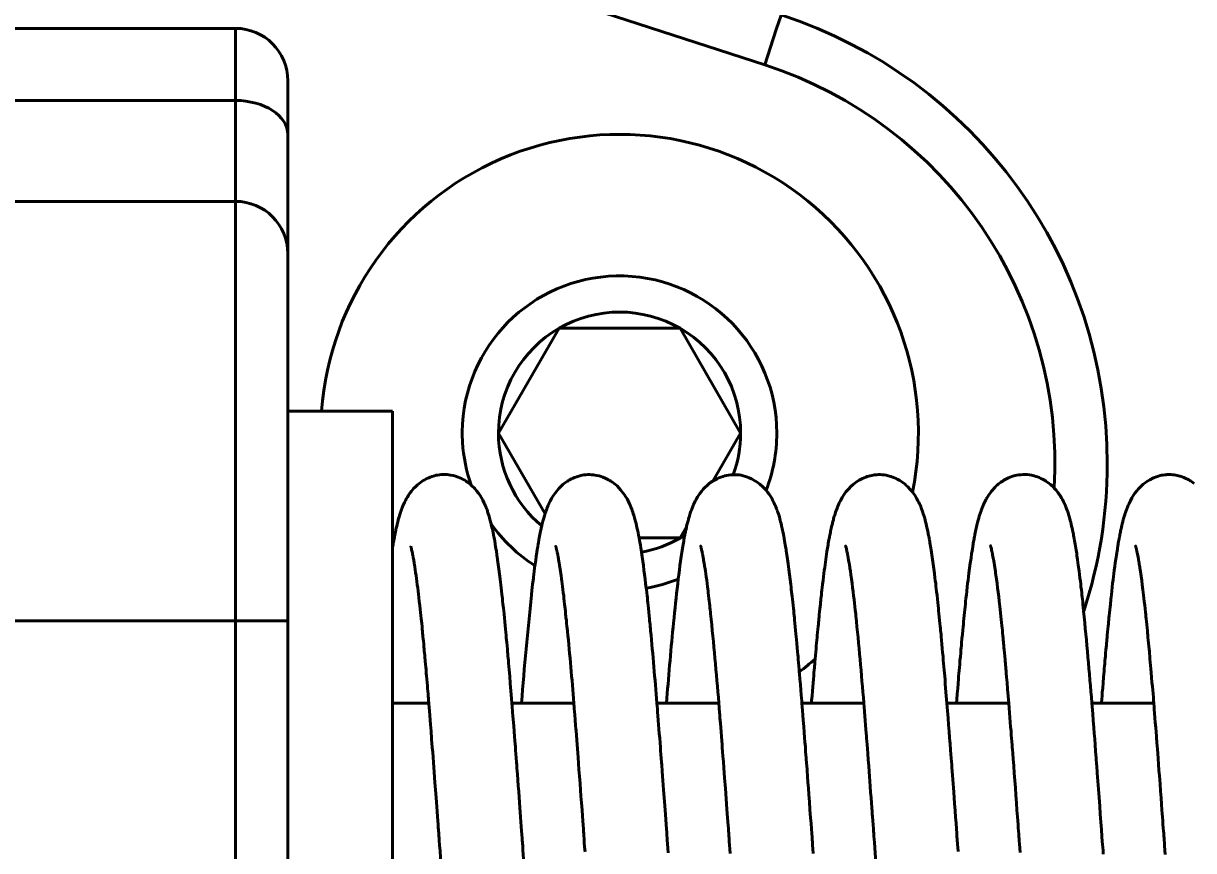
# Model space of a CAD drawing. Header units: millimetres. Extents: x 15 to 415, y 5 to 292.
# Drawn here: x 109.21 to 120.37, y 62.14 to 70.03 of the extents above; entities that cross this region are included whole.
import ezdxf

# ---------------------------------------------------------------- set-up
doc = ezdxf.new("R2010")
doc.units = ezdxf.units.MM
doc.layers.add('Annotations', color=7, linetype='Continuous')
doc.layers.add('Geometries', color=7, linetype='Continuous')
doc.styles.add('Shapr4', font='txt', dxfattribs={"height": 3.3495})
doc.dimstyles.new('ISO-25', dxfattribs={"dimtxt": 2.5, "dimasz": 2.5, "dimexe": 1.25, "dimexo": 0.625, "dimtad": 1, "dimtxsty": 'Standard', "dimcen": 2.5, "dimadec": 0, "dimazin": 0, "dimtfac": 1, "dimtmove": 0, "dimatfit": 3, "dimfxl": 1, "dimarcsym": 0})

# ---------------------------------------------------------------- blocks, each defined once
blk = doc.blocks.new('*D4')
at = {"layer": 'Annotations', "color": 0, "linetype": 'Continuous', "lineweight": 15}
for p, q in [((105.528, 147.764), (154.763, 147.764)), ((153.513, 145.264), (153.513, 25.74)), ((88.385, 23.24), (154.763, 23.24))]:
    blk.add_line(p, q, dxfattribs=at)
at = {"layer": 'Annotations', "color": 0}
for points in [[(153.929, 145.264), (153.096, 145.264), (153.513, 147.764)], [(153.096, 25.74), (153.929, 25.74), (153.513, 23.24)]]:
    blk.add_solid(points, dxfattribs=at)
at = {"layer": 'Defpoints', "color": 0}
for p in [(104.903, 147.764), (87.76, 23.24), (153.513, 23.24)]:
    blk.add_point(p, dxfattribs=at)
at = {"layer": 'Annotations', "color": 0, "lineweight": 15, "insert": (150.819, 80.807), "char_height": 3.3495, "attachment_point": 5, "rotation": 90, "style": 'Shapr4'}
blk.add_mtext('\\A1;124,52', dxfattribs=at)

msp = doc.modelspace()

# ---------------------------------------------------------------- linework, layer by layer
at = {"layer": 'Geometries', "linetype": 'Continuous', "lineweight": 40}
for p, q in [((110.587, 71.481), (116.284, 69.634)), ((116.439, 70.109), (116.393, 69.97)), ((108.984, 69.982), (109.219, 69.982)), ((109.219, 69.982), (109.935, 69.982)), ((109.935, 69.982), (110.131, 69.982)), ((110.131, 69.982), (110.705, 69.982)), ((110.705, 69.982), (110.759, 69.982)), ((111.234, 69.982), (110.759, 69.982)), ((111.234, 69.982), (111.234, 69.294)), ((116.393, 69.97), (116.284, 69.634)), ((111.734, 68.966), (111.734, 69.482)), ((107.181, 69.294), (110.997, 69.294)), ((111.234, 69.294), (110.997, 69.294)), ((111.234, 69.294), (111.234, 68.332)), ((111.734, 67.832), (111.734, 68.966)), ((107.734, 68.332), (111.234, 68.332)), ((111.234, 68.332), (111.234, 64.332)), ((111.734, 66.332), (111.734, 67.832)), ((113.743, 66.121), (114.308, 67.1)), ((114.321, 67.121), (114.308, 67.1)), ((114.321, 67.121), (114.344, 67.121)), ((114.344, 67.121), (114.401, 67.121)), ((115.475, 67.121), (114.401, 67.121)), ((116.053, 66.121), (115.475, 67.121)), ((111.734, 66.332), (112.056, 66.332)), ((111.734, 64.332), (111.734, 66.332)), ((112.734, 66.332), (112.056, 66.332)), ((112.734, 66.332), (112.734, 65.039)), ((113.398, 66.121), (113.398, 66.121)), ((113.743, 66.121), (114.187, 65.352)), ((116.053, 66.121), (115.789, 65.664)), ((115.475, 65.121), (115.537, 65.228)), ((115.085, 65.121), (115.475, 65.121)), ((112.734, 65.039), (112.734, 63.547)), ((108.234, 64.332), (111.234, 64.332)), ((111.234, 64.332), (111.234, 60.332)), ((111.234, 64.332), (111.734, 64.332)), ((111.734, 60.332), (111.734, 64.332)), ((112.734, 63.547), (113.079, 63.547)), ((112.734, 63.547), (112.734, 61.117)), ((113.963, 63.547), (113.871, 63.547)), ((113.963, 63.547), (114.462, 63.547)), ((115.345, 63.547), (115.254, 63.547)), ((115.345, 63.547), (115.844, 63.547)), ((116.637, 63.547), (116.728, 63.547)), ((116.728, 63.547), (117.227, 63.547)), ((118.02, 63.547), (118.111, 63.547)), ((118.111, 63.547), (118.336, 63.547)), ((118.336, 63.547), (118.61, 63.547)), ((119.403, 63.547), (119.494, 63.547)), ((119.494, 63.547), (119.993, 63.547))]:
    msp.add_line(p, q, dxfattribs=at)
at = {"layer": 'Geometries', "linetype": 'Continuous', "lineweight": 40, "flags": 128}
for points in [[(113.401, 66.209), (113.4, 66.189), (113.398, 66.157)], [(113.398, 66.157), (113.398, 66.155), (113.398, 66.121)], [(113.398, 66.121), (113.398, 66.088), (113.4, 66.054), (113.401, 66.034)], [(113.461, 65.643), (113.446, 65.654), (113.434, 65.663), (113.421, 65.671), (113.406, 65.679), (113.389, 65.688), (113.374, 65.695), (113.359, 65.701), (113.333, 65.71), (113.31, 65.717), (113.287, 65.721), (113.255, 65.726), (113.237, 65.727), (113.223, 65.727), (113.212, 65.727), (113.198, 65.726), (113.18, 65.724), (113.162, 65.721), (113.15, 65.719), (113.133, 65.715), (113.11, 65.708), (113.093, 65.702), (113.08, 65.696), (113.07, 65.692), (113.055, 65.685), (113.04, 65.676), (113.026, 65.668), (113.012, 65.659), (112.998, 65.649), (112.983, 65.638), (112.971, 65.627), (112.951, 65.609), (112.934, 65.592), (112.915, 65.569), (112.899, 65.549), (112.886, 65.529), (112.874, 65.51), (112.864, 65.493), (112.855, 65.477), (112.847, 65.46), (112.838, 65.441), (112.832, 65.427), (112.825, 65.41), (112.822, 65.402), (112.818, 65.392), (112.815, 65.383), (112.812, 65.375), (112.81, 65.37), (112.808, 65.363), (112.805, 65.354), (112.8, 65.337), (112.795, 65.321), (112.791, 65.307), (112.787, 65.291), (112.782, 65.275), (112.779, 65.262), (112.777, 65.251), (112.773, 65.235), (112.769, 65.216), (112.765, 65.201), (112.763, 65.192), (112.761, 65.179), (112.757, 65.163), (112.755, 65.148), (112.752, 65.137), (112.75, 65.126), (112.748, 65.112), (112.745, 65.096), (112.742, 65.08), (112.74, 65.067), (112.738, 65.055), (112.736, 65.044), (112.734, 65.034)], [(113.483, 65.625), (113.476, 65.631), (113.462, 65.643), (113.461, 65.643)], [(114.401, 65.662), (114.392, 65.656), (114.374, 65.643), (114.358, 65.63), (114.343, 65.617), (114.331, 65.606), (114.32, 65.594), (114.306, 65.578), (114.283, 65.549), (114.265, 65.523), (114.25, 65.498), (114.236, 65.473), (114.225, 65.451), (114.222, 65.443), (114.218, 65.435), (114.216, 65.43), (114.214, 65.425), (114.211, 65.418), (114.208, 65.409), (114.205, 65.402), (114.203, 65.396), (114.2, 65.39), (114.198, 65.382), (114.194, 65.372), (114.189, 65.357), (114.187, 65.352)], [(115.085, 65.122), (115.08, 65.149), (115.074, 65.174), (115.069, 65.2), (115.064, 65.221), (115.06, 65.239), (115.056, 65.258), (115.051, 65.278), (115.045, 65.299), (115.041, 65.313), (115.038, 65.326), (115.034, 65.338), (115.029, 65.352), (115.024, 65.368), (115.019, 65.383), (115.014, 65.397), (115.007, 65.414), (114.999, 65.433), (114.989, 65.454), (114.98, 65.474), (114.97, 65.493), (114.956, 65.516), (114.945, 65.533), (114.933, 65.55), (114.921, 65.566), (114.908, 65.581), (114.892, 65.599), (114.874, 65.617), (114.859, 65.63), (114.847, 65.64), (114.83, 65.652), (114.815, 65.663), (114.803, 65.67), (114.794, 65.676), (114.785, 65.68), (114.774, 65.686), (114.761, 65.692), (114.74, 65.701), (114.722, 65.707), (114.704, 65.713), (114.682, 65.718), (114.663, 65.721), (114.648, 65.723), (114.629, 65.725), (114.611, 65.726), (114.597, 65.726), (114.577, 65.724), (114.556, 65.722), (114.54, 65.719), (114.528, 65.716), (114.51, 65.712), (114.489, 65.705), (114.469, 65.698), (114.455, 65.692), (114.44, 65.685), (114.422, 65.675), (114.408, 65.667), (114.401, 65.662)], [(115.789, 65.664), (115.77, 65.652), (115.75, 65.637), (115.733, 65.622), (115.712, 65.603), (115.697, 65.586), (115.679, 65.565), (115.664, 65.545), (115.651, 65.526), (115.642, 65.513), (115.635, 65.5), (115.628, 65.488), (115.62, 65.473), (115.613, 65.459), (115.608, 65.448), (115.604, 65.439), (115.6, 65.43), (115.596, 65.422), (115.593, 65.415), (115.59, 65.407), (115.586, 65.397), (115.583, 65.387), (115.579, 65.377), (115.576, 65.368), (115.573, 65.359), (115.568, 65.345), (115.564, 65.332), (115.561, 65.319), (115.557, 65.308), (115.554, 65.296), (115.551, 65.285), (115.548, 65.274), (115.546, 65.265), (115.543, 65.255), (115.541, 65.245), (115.538, 65.232), (115.537, 65.228)], [(115.982, 65.725), (115.973, 65.724), (115.959, 65.723), (115.938, 65.721), (115.917, 65.717), (115.902, 65.714), (115.886, 65.709), (115.865, 65.702), (115.846, 65.694), (115.829, 65.686), (115.81, 65.677), (115.79, 65.665), (115.789, 65.664)], [(116.295, 65.576), (116.291, 65.582), (116.266, 65.608), (116.237, 65.634), (116.21, 65.654), (116.173, 65.677), (116.155, 65.686), (116.134, 65.696), (116.118, 65.702), (116.1, 65.708), (116.077, 65.715), (116.057, 65.719), (116.04, 65.722), (116.025, 65.723), (116.01, 65.724), (115.99, 65.725), (115.982, 65.725)], [(117.692, 65.56), (117.671, 65.585), (117.649, 65.608), (117.633, 65.623), (117.618, 65.636), (117.604, 65.647), (117.59, 65.657), (117.572, 65.669), (117.559, 65.676), (117.546, 65.683), (117.535, 65.689), (117.52, 65.695), (117.502, 65.702), (117.486, 65.708), (117.473, 65.712), (117.461, 65.715), (117.442, 65.719), (117.422, 65.722), (117.404, 65.724), (117.383, 65.726), (117.367, 65.726), (117.353, 65.725), (117.339, 65.724), (117.328, 65.722), (117.318, 65.721), (117.303, 65.718), (117.287, 65.715), (117.274, 65.711), (117.261, 65.707), (117.247, 65.702), (117.23, 65.696), (117.215, 65.688), (117.204, 65.683), (117.195, 65.678), (117.183, 65.672), (117.159, 65.656), (117.141, 65.644), (117.126, 65.631), (117.107, 65.615), (117.081, 65.588), (117.057, 65.56), (117.038, 65.533), (117.021, 65.506), (117.008, 65.483), (117.004, 65.474), (116.999, 65.465), (116.994, 65.455), (116.99, 65.446), (116.985, 65.436), (116.981, 65.426), (116.978, 65.419), (116.976, 65.413), (116.972, 65.405), (116.969, 65.395), (116.966, 65.388), (116.964, 65.382), (116.962, 65.376), (116.958, 65.366), (116.954, 65.353), (116.95, 65.34), (116.946, 65.329), (116.943, 65.317), (116.94, 65.306), (116.937, 65.295), (116.932, 65.279), (116.928, 65.263), (116.925, 65.248), (116.921, 65.232), (116.917, 65.213), (116.914, 65.199), (116.911, 65.187), (116.909, 65.176), (116.906, 65.162), (116.903, 65.147), (116.9, 65.134), (116.899, 65.125), (116.897, 65.115), (116.895, 65.102), (116.892, 65.088), (116.889, 65.072), (116.887, 65.057), (116.884, 65.04), (116.881, 65.025), (116.879, 65.009), (116.876, 64.992), (116.872, 64.968), (116.869, 64.941), (116.865, 64.916), (116.861, 64.891), (116.858, 64.866), (116.855, 64.841), (116.851, 64.811), (116.847, 64.782), (116.843, 64.752), (116.839, 64.718), (116.834, 64.678), (116.831, 64.65), (116.828, 64.623), (116.825, 64.6), (116.823, 64.579), (116.821, 64.56), (116.819, 64.54), (116.817, 64.525), (116.815, 64.508), (116.814, 64.49), (116.811, 64.469), (116.809, 64.444), (116.806, 64.416), (116.803, 64.391), (116.801, 64.369), (116.799, 64.351), (116.798, 64.334), (116.796, 64.317), (116.794, 64.299), (116.792, 64.277), (116.789, 64.25), (116.787, 64.22), (116.784, 64.194), (116.782, 64.171), (116.78, 64.147), (116.777, 64.121), (116.774, 64.089), (116.772, 64.063), (116.769, 64.033), (116.766, 64.001), (116.764, 63.967), (116.764, 63.967)], [(119.043, 65.598), (119.029, 65.612), (119.018, 65.622), (119.007, 65.632), (118.993, 65.643), (118.977, 65.655), (118.965, 65.664), (118.956, 65.669), (118.946, 65.675), (118.933, 65.682), (118.917, 65.69), (118.901, 65.698), (118.885, 65.704), (118.869, 65.709), (118.851, 65.715), (118.828, 65.72), (118.807, 65.724), (118.785, 65.726), (118.766, 65.727), (118.746, 65.727), (118.724, 65.725), (118.706, 65.723), (118.686, 65.72), (118.67, 65.716), (118.659, 65.713), (118.649, 65.71), (118.639, 65.707), (118.624, 65.701), (118.607, 65.694), (118.59, 65.686), (118.575, 65.678), (118.563, 65.671), (118.552, 65.664), (118.536, 65.654), (118.521, 65.643), (118.509, 65.633), (118.499, 65.624), (118.491, 65.617), (118.479, 65.606), (118.468, 65.594), (118.46, 65.585), (118.454, 65.578), (118.445, 65.567), (118.432, 65.55), (118.42, 65.533), (118.41, 65.517), (118.4, 65.501), (118.396, 65.493), (118.392, 65.485), (118.385, 65.473), (118.38, 65.461), (118.376, 65.454), (118.373, 65.448), (118.369, 65.439), (118.366, 65.432), (118.363, 65.426), (118.361, 65.419), (118.357, 65.41), (118.353, 65.399), (118.35, 65.392), (118.348, 65.386), (118.346, 65.38), (118.337, 65.354), (118.329, 65.328), (118.324, 65.31), (118.318, 65.291), (118.313, 65.269), (118.307, 65.244), (118.303, 65.228), (118.3, 65.214), (118.297, 65.2), (118.293, 65.185), (118.29, 65.166), (118.288, 65.157), (118.286, 65.149), (118.285, 65.143), (118.284, 65.138), (118.283, 65.131), (118.281, 65.122), (118.279, 65.11), (118.277, 65.099), (118.274, 65.085), (118.272, 65.074), (118.271, 65.066), (118.27, 65.057), (118.268, 65.048), (118.266, 65.037), (118.263, 65.017), (118.26, 64.995), (118.256, 64.974), (118.25, 64.929), (118.243, 64.882), (118.236, 64.834), (118.23, 64.784), (118.226, 64.751), (118.222, 64.719), (118.218, 64.688), (118.214, 64.654), (118.21, 64.615), (118.206, 64.579), (118.202, 64.545), (118.199, 64.517), (118.196, 64.49), (118.194, 64.464), (118.191, 64.435), (118.188, 64.41), (118.185, 64.383), (118.182, 64.353), (118.179, 64.323), (118.177, 64.297), (118.175, 64.275), (118.171, 64.241), (118.168, 64.202), (118.164, 64.161), (118.16, 64.12), (118.158, 64.096), (118.156, 64.076), (118.154, 64.053), (118.152, 64.024), (118.149, 63.99), (118.145, 63.95), (118.142, 63.914), (118.139, 63.885), (118.137, 63.857), (118.135, 63.83), (118.132, 63.803), (118.13, 63.776), (118.127, 63.734), (118.123, 63.687), (118.118, 63.635), (118.114, 63.581), (118.111, 63.546)], [(120.379, 65.64), (120.366, 65.65), (120.353, 65.659), (120.344, 65.665), (120.336, 65.67), (120.327, 65.676), (120.315, 65.682), (120.299, 65.69), (120.281, 65.698), (120.265, 65.704), (120.253, 65.708), (120.242, 65.712), (120.228, 65.715), (120.205, 65.72), (120.189, 65.723), (120.174, 65.725), (120.155, 65.726), (120.135, 65.727), (120.119, 65.726), (120.11, 65.725), (120.099, 65.724), (120.081, 65.721), (120.067, 65.719), (120.054, 65.716), (120.037, 65.711), (120.018, 65.705), (119.989, 65.694), (119.956, 65.677), (119.928, 65.66), (119.911, 65.647), (119.893, 65.634), (119.879, 65.621), (119.866, 65.609), (119.854, 65.597), (119.844, 65.586), (119.835, 65.575), (119.826, 65.565), (119.819, 65.556), (119.814, 65.548), (119.807, 65.538), (119.8, 65.528), (119.785, 65.503), (119.77, 65.476), (119.758, 65.451), (119.753, 65.44), (119.749, 65.432), (119.746, 65.425), (119.742, 65.414), (119.738, 65.404), (119.736, 65.398), (119.733, 65.391), (119.729, 65.38), (119.725, 65.367), (119.72, 65.355), (119.717, 65.344), (119.712, 65.326), (119.706, 65.308), (119.704, 65.301), (119.702, 65.293), (119.699, 65.283), (119.697, 65.272), (119.695, 65.264), (119.693, 65.258), (119.692, 65.253), (119.69, 65.245), (119.688, 65.237), (119.686, 65.229), (119.684, 65.221), (119.682, 65.211), (119.68, 65.2), (119.677, 65.188), (119.675, 65.177), (119.673, 65.167), (119.671, 65.155), (119.669, 65.147), (119.668, 65.141), (119.667, 65.136), (119.666, 65.131), (119.665, 65.126), (119.664, 65.121), (119.663, 65.112), (119.66, 65.101), (119.658, 65.089), (119.655, 65.072), (119.653, 65.059), (119.651, 65.049), (119.65, 65.039), (119.648, 65.027), (119.646, 65.013), (119.643, 64.997), (119.64, 64.979), (119.637, 64.957), (119.631, 64.919), (119.626, 64.885), (119.622, 64.849), (119.617, 64.813), (119.613, 64.78), (119.609, 64.753), (119.606, 64.723), (119.601, 64.689), (119.597, 64.652), (119.593, 64.614), (119.589, 64.583), (119.586, 64.555), (119.584, 64.538), (119.583, 64.522), (119.581, 64.504), (119.579, 64.486), (119.576, 64.464), (119.574, 64.437), (119.571, 64.408), (119.568, 64.382), (119.566, 64.36), (119.564, 64.339), (119.562, 64.32), (119.56, 64.302), (119.558, 64.28), (119.555, 64.253), (119.553, 64.223), (119.55, 64.195), (119.548, 64.172), (119.546, 64.153), (119.544, 64.136), (119.543, 64.117), (119.541, 64.098), (119.539, 64.078), (119.537, 64.053), (119.534, 64.024), (119.532, 63.993), (119.53, 63.97), (119.528, 63.952), (119.527, 63.938), (119.525, 63.921), (119.523, 63.901), (119.521, 63.877), (119.519, 63.85), (119.514, 63.793), (119.51, 63.739), (119.506, 63.688), (119.502, 63.65), (119.5, 63.615), (119.497, 63.583), (119.495, 63.554), (119.494, 63.547)], [(113.674, 65.255), (113.671, 65.266), (113.665, 65.289), (113.659, 65.31), (113.654, 65.329), (113.651, 65.337), (113.649, 65.345), (113.646, 65.353), (113.643, 65.362), (113.64, 65.373), (113.637, 65.38), (113.634, 65.388), (113.632, 65.395), (113.63, 65.4), (113.628, 65.404), (113.627, 65.408), (113.625, 65.412), (113.622, 65.419), (113.618, 65.428), (113.616, 65.434), (113.614, 65.439), (113.611, 65.445), (113.608, 65.453), (113.604, 65.46), (113.593, 65.481), (113.58, 65.505), (113.568, 65.525), (113.553, 65.547), (113.535, 65.571), (113.517, 65.592), (113.508, 65.602), (113.497, 65.612), (113.487, 65.621), (113.483, 65.625)], [(116.456, 65.179), (116.456, 65.182), (116.453, 65.195), (116.449, 65.213), (116.447, 65.224), (116.444, 65.236), (116.438, 65.259), (116.434, 65.276), (116.431, 65.289), (116.426, 65.305), (116.422, 65.322), (116.419, 65.332), (116.416, 65.342), (116.413, 65.351), (116.41, 65.358), (116.408, 65.364), (116.406, 65.371), (116.403, 65.379), (116.399, 65.39), (116.395, 65.401), (116.393, 65.408), (116.39, 65.413), (116.388, 65.418), (116.384, 65.429), (116.38, 65.438), (116.377, 65.444), (116.369, 65.461), (116.361, 65.476), (116.349, 65.5), (116.337, 65.519), (116.325, 65.538), (116.31, 65.558), (116.295, 65.576)], [(118.02, 63.547), (118.014, 63.616), (118.005, 63.727), (118.002, 63.769), (117.999, 63.804), (117.996, 63.833), (117.994, 63.861), (117.991, 63.892), (117.988, 63.924), (117.986, 63.956), (117.983, 63.991), (117.979, 64.028), (117.976, 64.067), (117.972, 64.107), (117.969, 64.145), (117.966, 64.177), (117.964, 64.199), (117.962, 64.219), (117.96, 64.239), (117.958, 64.258), (117.956, 64.28), (117.954, 64.305), (117.951, 64.333), (117.947, 64.368), (117.944, 64.398), (117.941, 64.425), (117.939, 64.45), (117.936, 64.477), (117.933, 64.506), (117.929, 64.539), (117.926, 64.575), (117.922, 64.607), (117.919, 64.635), (117.916, 64.661), (117.913, 64.686), (117.909, 64.714), (117.906, 64.74), (117.901, 64.783), (117.895, 64.827), (117.889, 64.872), (117.883, 64.916), (117.877, 64.959), (117.87, 65.005), (117.867, 65.023), (117.864, 65.041), (117.861, 65.059), (117.858, 65.076), (117.856, 65.089), (117.854, 65.099), (117.853, 65.106), (117.852, 65.113), (117.85, 65.122), (117.848, 65.134), (117.845, 65.147), (117.843, 65.157), (117.842, 65.166), (117.838, 65.184), (117.832, 65.21), (117.827, 65.234), (117.822, 65.255), (117.817, 65.276), (117.813, 65.291), (117.809, 65.306), (117.805, 65.321), (117.801, 65.334), (117.798, 65.343), (117.795, 65.352), (117.792, 65.364), (117.788, 65.375), (117.785, 65.383), (117.779, 65.398), (117.775, 65.409), (117.77, 65.421), (117.764, 65.437), (117.759, 65.448), (117.752, 65.461), (117.744, 65.477), (117.731, 65.501), (117.715, 65.528), (117.695, 65.555), (117.692, 65.56)], [(119.325, 64.422), (119.323, 64.436), (119.321, 64.458), (119.318, 64.484), (119.315, 64.512), (119.313, 64.536), (119.31, 64.558), (119.308, 64.578), (119.306, 64.597), (119.303, 64.626), (119.299, 64.654), (119.296, 64.681), (119.293, 64.708), (119.289, 64.739), (119.285, 64.773), (119.281, 64.806), (119.273, 64.862), (119.267, 64.912), (119.26, 64.955), (119.258, 64.972), (119.255, 64.988), (119.253, 65.006), (119.249, 65.025), (119.247, 65.042), (119.244, 65.061), (119.241, 65.078), (119.238, 65.094), (119.236, 65.103), (119.235, 65.111), (119.234, 65.118), (119.232, 65.125), (119.231, 65.133), (119.229, 65.141), (119.228, 65.149), (119.226, 65.159), (119.224, 65.17), (119.221, 65.181), (119.218, 65.199), (119.214, 65.215), (119.21, 65.235), (119.205, 65.254), (119.201, 65.271), (119.197, 65.287), (119.192, 65.304), (119.189, 65.315), (119.186, 65.325), (119.183, 65.336), (119.179, 65.348), (119.176, 65.36), (119.172, 65.369), (119.17, 65.378), (119.166, 65.387), (119.161, 65.4), (119.158, 65.41), (119.155, 65.417), (119.152, 65.425), (119.147, 65.436), (119.142, 65.446), (119.138, 65.456), (119.133, 65.466), (119.129, 65.474), (119.122, 65.487), (119.114, 65.502), (119.107, 65.514), (119.099, 65.526), (119.092, 65.537), (119.085, 65.547), (119.078, 65.556), (119.071, 65.566), (119.063, 65.576), (119.055, 65.585), (119.044, 65.597), (119.043, 65.598)], [(114.187, 65.352), (114.185, 65.344), (114.181, 65.333), (114.178, 65.322), (114.175, 65.311), (114.172, 65.301), (114.169, 65.291), (114.166, 65.28), (114.164, 65.269), (114.161, 65.258), (114.159, 65.251), (114.158, 65.245), (114.156, 65.237)], [(113.734, 64.918), (113.729, 64.956), (113.723, 64.998), (113.719, 65.019), (113.716, 65.04), (113.713, 65.058), (113.711, 65.072), (113.708, 65.085), (113.707, 65.094), (113.705, 65.106), (113.702, 65.121), (113.699, 65.135), (113.697, 65.147), (113.695, 65.157), (113.692, 65.171), (113.688, 65.189), (113.685, 65.207), (113.681, 65.221), (113.678, 65.235), (113.675, 65.249), (113.674, 65.255)], [(114.156, 65.237), (114.156, 65.236), (114.154, 65.227), (114.151, 65.217), (114.149, 65.208), (114.148, 65.2), (114.145, 65.186), (114.142, 65.171), (114.138, 65.154), (114.135, 65.137), (114.132, 65.123), (114.129, 65.102), (114.124, 65.076), (114.122, 65.065), (114.121, 65.057), (114.12, 65.049), (114.118, 65.042), (114.117, 65.035), (114.116, 65.028), (114.113, 65.009), (114.11, 64.986), (114.104, 64.946), (114.098, 64.908), (114.093, 64.87), (114.091, 64.857)], [(115.537, 65.228), (115.535, 65.217), (115.532, 65.205), (115.53, 65.196), (115.528, 65.187), (115.526, 65.178), (115.524, 65.168), (115.522, 65.156), (115.52, 65.149)], [(115.107, 64.986), (115.107, 64.989), (115.101, 65.026), (115.097, 65.053), (115.092, 65.082), (115.085, 65.12), (115.085, 65.122)], [(115.52, 65.149), (115.518, 65.137), (115.515, 65.121), (115.512, 65.107), (115.51, 65.091), (115.507, 65.076), (115.504, 65.058), (115.501, 65.04), (115.498, 65.024), (115.495, 65.003), (115.492, 64.984), (115.489, 64.965), (115.486, 64.945), (115.483, 64.923), (115.48, 64.9), (115.474, 64.86), (115.469, 64.816), (115.463, 64.769), (115.458, 64.73)], [(116.472, 65.095), (116.472, 65.096), (116.469, 65.111), (116.467, 65.123), (116.465, 65.136), (116.462, 65.153), (116.458, 65.169), (116.456, 65.179)], [(116.612, 63.845), (116.61, 63.871), (116.608, 63.9), (116.605, 63.93), (116.602, 63.961), (116.6, 63.988), (116.598, 64.011), (116.596, 64.035), (116.592, 64.073), (116.588, 64.116), (116.585, 64.152), (116.583, 64.179), (116.58, 64.206), (116.577, 64.238), (116.574, 64.273), (116.57, 64.31), (116.567, 64.338), (116.565, 64.361), (116.563, 64.381), (116.561, 64.402), (116.559, 64.425), (116.556, 64.45), (116.553, 64.479), (116.55, 64.51), (116.547, 64.539), (116.544, 64.563), (116.541, 64.586), (116.539, 64.608), (116.536, 64.631), (116.534, 64.653), (116.531, 64.677), (116.525, 64.724), (116.519, 64.773), (116.513, 64.821), (116.506, 64.873), (116.5, 64.92), (116.494, 64.961), (116.488, 64.997), (116.486, 65.011), (116.484, 65.024), (116.482, 65.039), (116.479, 65.056), (116.475, 65.076), (116.472, 65.095)], [(112.906, 65.044), (112.906, 65.043), (112.908, 65.037), (112.91, 65.029), (112.913, 65.017), (112.915, 65.009), (112.917, 65), (112.92, 64.988), (112.922, 64.977), (112.923, 64.972), (112.924, 64.965), (112.926, 64.958), (112.927, 64.952), (112.928, 64.945), (112.93, 64.936), (112.932, 64.922), (112.935, 64.91), (112.936, 64.899), (112.938, 64.889), (112.94, 64.878), (112.942, 64.864), (112.945, 64.847), (112.949, 64.818), (112.953, 64.792), (112.957, 64.764), (112.961, 64.735), (112.965, 64.705), (112.969, 64.675), (112.973, 64.645), (112.976, 64.615), (112.98, 64.586), (112.984, 64.553), (112.988, 64.516), (112.992, 64.477), (112.996, 64.442), (113, 64.41), (113.003, 64.381), (113.006, 64.349), (113.008, 64.328), (113.011, 64.304), (113.014, 64.276), (113.016, 64.25), (113.018, 64.229), (113.02, 64.211), (113.022, 64.193), (113.023, 64.177), (113.025, 64.159), (113.027, 64.138), (113.03, 64.113), (113.032, 64.084), (113.034, 64.06), (113.036, 64.04), (113.038, 64.023), (113.04, 64.002), (113.042, 63.977), (113.044, 63.958)], [(114.289, 65.043), (114.289, 65.043), (114.289, 65.042), (114.29, 65.04), (114.291, 65.037), (114.292, 65.033), (114.293, 65.03), (114.293, 65.028), (114.294, 65.024), (114.295, 65.02), (114.296, 65.016), (114.297, 65.011), (114.298, 65.007), (114.299, 65.005), (114.3, 65.001), (114.301, 64.995), (114.302, 64.989), (114.304, 64.982), (114.305, 64.976), (114.306, 64.97), (114.308, 64.963), (114.309, 64.958), (114.309, 64.954), (114.31, 64.951), (114.311, 64.948), (114.311, 64.944), (114.312, 64.94), (114.313, 64.935), (114.315, 64.926), (114.317, 64.914), (114.319, 64.902), (114.32, 64.893), (114.322, 64.885), (114.323, 64.878), (114.324, 64.871), (114.326, 64.858), (114.328, 64.844), (114.331, 64.825), (114.334, 64.802), (114.337, 64.781), (114.34, 64.761), (114.344, 64.735), (114.345, 64.727)], [(115.672, 65.044), (115.672, 65.044), (115.672, 65.042), (115.673, 65.04), (115.674, 65.036), (115.675, 65.031), (115.677, 65.024), (115.679, 65.014), (115.681, 65.009), (115.683, 64.998), (115.685, 64.989), (115.686, 64.985), (115.687, 64.98), (115.688, 64.973), (115.689, 64.968), (115.69, 64.964), (115.691, 64.959), (115.692, 64.955), (115.693, 64.949), (115.695, 64.941), (115.696, 64.932), (115.698, 64.923), (115.699, 64.916), (115.7, 64.909), (115.703, 64.894), (115.706, 64.877), (115.708, 64.86)], [(117.054, 65.046), (117.054, 65.046), (117.054, 65.044), (117.055, 65.041), (117.057, 65.037), (117.058, 65.03), (117.061, 65.021), (117.063, 65.012), (117.064, 65.007), (117.065, 65.002), (117.066, 64.997), (117.067, 64.991), (117.069, 64.984), (117.071, 64.976), (117.072, 64.969), (117.073, 64.963), (117.074, 64.958), (117.075, 64.954), (117.076, 64.95), (117.076, 64.946), (117.077, 64.941), (117.078, 64.936), (117.08, 64.928), (117.083, 64.909), (117.086, 64.892), (117.088, 64.88), (117.09, 64.869), (117.091, 64.858), (117.093, 64.846), (117.095, 64.834), (117.1, 64.804), (117.104, 64.77), (117.11, 64.732), (117.116, 64.688), (117.121, 64.649), (117.126, 64.609), (117.13, 64.57), (117.135, 64.533), (117.138, 64.5), (117.142, 64.468), (117.146, 64.433), (117.148, 64.416), (117.15, 64.395), (117.152, 64.377)], [(118.436, 65.047), (118.436, 65.047), (118.437, 65.046), (118.437, 65.044), (118.438, 65.04), (118.44, 65.035), (118.442, 65.028), (118.444, 65.019), (118.446, 65.012), (118.447, 65.004), (118.449, 64.995), (118.452, 64.983), (118.454, 64.971), (118.456, 64.96), (118.459, 64.944), (118.462, 64.93), (118.464, 64.917), (118.467, 64.902), (118.47, 64.882), (118.474, 64.862), (118.477, 64.84), (118.48, 64.821), (118.483, 64.804), (118.485, 64.786), (118.488, 64.768), (118.49, 64.748), (118.493, 64.727), (118.499, 64.686), (118.504, 64.645), (118.509, 64.605), (118.514, 64.56), (118.519, 64.517), (118.525, 64.469), (118.532, 64.407), (118.535, 64.373), (118.538, 64.342), (118.541, 64.315), (118.544, 64.284), (118.546, 64.263), (118.549, 64.24), (118.551, 64.215), (118.554, 64.188), (118.556, 64.165), (118.558, 64.147), (118.559, 64.131), (118.561, 64.114), (118.563, 64.096), (118.564, 64.076), (118.566, 64.053), (118.569, 64.026), (118.572, 63.994), (118.575, 63.958), (118.577, 63.94)], [(119.82, 65.045), (119.82, 65.045), (119.82, 65.043), (119.821, 65.04), (119.822, 65.035), (119.823, 65.032), (119.824, 65.028), (119.825, 65.024), (119.826, 65.02), (119.827, 65.016), (119.828, 65.011), (119.83, 65.005), (119.831, 64.998), (119.833, 64.993), (119.833, 64.989), (119.834, 64.984), (119.836, 64.978), (119.837, 64.97), (119.838, 64.965), (119.839, 64.96), (119.84, 64.955), (119.841, 64.95), (119.843, 64.943), (119.844, 64.933), (119.846, 64.924), (119.847, 64.917), (119.848, 64.912), (119.849, 64.907), (119.85, 64.903), (119.851, 64.898), (119.851, 64.893), (119.853, 64.887), (119.854, 64.879), (119.855, 64.87), (119.857, 64.858), (119.859, 64.845), (119.861, 64.833), (119.863, 64.82), (119.866, 64.799), (119.869, 64.778), (119.872, 64.756), (119.878, 64.716), (119.884, 64.673), (119.889, 64.628), (119.892, 64.602), (119.896, 64.576), (119.899, 64.548), (119.903, 64.515), (119.907, 64.479), (119.91, 64.444), (119.914, 64.412), (119.916, 64.391), (119.918, 64.371), (119.92, 64.35), (119.923, 64.325), (119.926, 64.296), (119.929, 64.265), (119.932, 64.239), (119.934, 64.216), (119.936, 64.193), (119.938, 64.172), (119.94, 64.148), (119.943, 64.117), (119.946, 64.088), (119.949, 64.061), (119.951, 64.037), (119.953, 64.018), (119.955, 63.995), (119.957, 63.967), (119.96, 63.936), (119.963, 63.904), (119.966, 63.872), (119.969, 63.837), (119.973, 63.791), (119.976, 63.746), (119.98, 63.706), (119.983, 63.67), (119.986, 63.637), (119.989, 63.6), (119.991, 63.567), (119.993, 63.546)], [(113.871, 63.547), (113.868, 63.591), (113.862, 63.663), (113.856, 63.734), (113.85, 63.803), (113.845, 63.865), (113.84, 63.927), (113.838, 63.952), (113.836, 63.974), (113.834, 63.995), (113.832, 64.013), (113.83, 64.035), (113.828, 64.062), (113.825, 64.093), (113.822, 64.123), (113.82, 64.146), (113.818, 64.17), (113.816, 64.195), (113.813, 64.221), (113.81, 64.251), (113.807, 64.286), (113.803, 64.322), (113.8, 64.359), (113.796, 64.394), (113.793, 64.425), (113.79, 64.451), (113.788, 64.472), (113.786, 64.494), (113.783, 64.517), (113.78, 64.544), (113.776, 64.581), (113.772, 64.616), (113.769, 64.647), (113.766, 64.675), (113.763, 64.7), (113.759, 64.728), (113.753, 64.776), (113.747, 64.824), (113.741, 64.869), (113.735, 64.913), (113.734, 64.918)], [(114.091, 64.857), (114.088, 64.835), (114.084, 64.8), (114.08, 64.775), (114.077, 64.746), (114.076, 64.738)], [(115.708, 64.86), (115.709, 64.853), (115.713, 64.827), (115.717, 64.803), (115.72, 64.779), (115.725, 64.75), (115.729, 64.719), (115.733, 64.687), (115.737, 64.655), (115.739, 64.636), (115.742, 64.617), (115.744, 64.597), (115.747, 64.573), (115.75, 64.545), (115.753, 64.521), (115.756, 64.496), (115.758, 64.478)], [(114.076, 64.738), (114.073, 64.714), (114.069, 64.681), (114.065, 64.649), (114.062, 64.62), (114.058, 64.58), (114.057, 64.574)], [(114.345, 64.727), (114.347, 64.709), (114.35, 64.685), (114.354, 64.659), (114.357, 64.631), (114.361, 64.597), (114.365, 64.568), (114.368, 64.54), (114.37, 64.521)], [(115.185, 64.331), (115.185, 64.331), (115.183, 64.35), (115.18, 64.379), (115.177, 64.414), (115.173, 64.447), (115.17, 64.477), (115.168, 64.502), (115.165, 64.526), (115.163, 64.55), (115.16, 64.574), (115.157, 64.599), (115.154, 64.629), (115.152, 64.643)], [(114.37, 64.521), (114.371, 64.514), (114.374, 64.491), (114.376, 64.468), (114.379, 64.445), (114.381, 64.422), (114.384, 64.395), (114.386, 64.373)], [(115.758, 64.478), (115.758, 64.474), (115.76, 64.455), (115.762, 64.439), (115.765, 64.415), (115.767, 64.398)], [(114.386, 64.373), (114.387, 64.364), (114.391, 64.333), (114.393, 64.306), (114.396, 64.281), (114.398, 64.258), (114.4, 64.235), (114.401, 64.233)], [(115.194, 64.236), (115.193, 64.254), (115.19, 64.277), (115.189, 64.296), (115.187, 64.314), (115.185, 64.331)], [(115.418, 64.362), (115.412, 64.309), (115.408, 64.269)], [(113.044, 63.958), (113.045, 63.947), (113.047, 63.916), (113.05, 63.889), (113.052, 63.867), (113.053, 63.85), (113.055, 63.83), (113.057, 63.805), (113.06, 63.774), (113.063, 63.742), (113.065, 63.712), (113.067, 63.684), (113.07, 63.659), (113.072, 63.635), (113.073, 63.612), (113.075, 63.59), (113.077, 63.567), (113.079, 63.548)], [(116.764, 63.967), (116.761, 63.939), (116.759, 63.916), (116.758, 63.899), (116.756, 63.882), (116.755, 63.864), (116.752, 63.835), (116.75, 63.805), (116.747, 63.774), (116.744, 63.74), (116.741, 63.701), (116.738, 63.661), (116.734, 63.617), (116.73, 63.572), (116.728, 63.546)], [(116.637, 63.547), (116.635, 63.568), (116.633, 63.594), (116.631, 63.624), (116.627, 63.671), (116.623, 63.722), (116.618, 63.776), (116.614, 63.825), (116.612, 63.845)], [(118.577, 63.94), (118.578, 63.93), (118.58, 63.907), (118.581, 63.888), (118.583, 63.871), (118.584, 63.853), (118.586, 63.836), (118.59, 63.792), (118.594, 63.743), (118.599, 63.68), (118.605, 63.613), (118.61, 63.547)], [(113.079, 63.548), (113.079, 63.538), (113.082, 63.505), (113.085, 63.468), (113.088, 63.431), (113.092, 63.383), (113.095, 63.343), (113.098, 63.309), (113.1, 63.28), (113.102, 63.255), (113.104, 63.229), (113.106, 63.199), (113.109, 63.164), (113.112, 63.122), (113.116, 63.077), (113.119, 63.03), (113.123, 62.981), (113.13, 62.888), (113.137, 62.79), (113.145, 62.684), (113.148, 62.643), (113.151, 62.6), (113.155, 62.556), (113.158, 62.511), (113.161, 62.465), (113.164, 62.423), (113.167, 62.388), (113.169, 62.359), (113.171, 62.338), (113.172, 62.323), (113.173, 62.313), (113.174, 62.3), (113.175, 62.282), (113.175, 62.278)], [(113.878, 63.46), (113.874, 63.517), (113.871, 63.547)], [(114.462, 63.546), (114.463, 63.534), (114.464, 63.513), (114.466, 63.49), (114.468, 63.465), (114.471, 63.435), (114.475, 63.385), (114.479, 63.334), (114.481, 63.302)], [(115.274, 63.296), (115.274, 63.3), (115.271, 63.34), (115.267, 63.384), (115.264, 63.425), (115.261, 63.461), (115.259, 63.492), (115.257, 63.518), (115.255, 63.542), (115.254, 63.546)], [(115.844, 63.547), (115.848, 63.503), (115.852, 63.451), (115.853, 63.436)], [(116.683, 62.958), (116.682, 62.963), (116.678, 63.024), (116.673, 63.081), (116.67, 63.129), (116.666, 63.174), (116.663, 63.219), (116.659, 63.267), (116.655, 63.322), (116.65, 63.384), (116.646, 63.43), (116.643, 63.474), (116.64, 63.511), (116.637, 63.542), (116.637, 63.547)], [(117.227, 63.547), (117.23, 63.508), (117.237, 63.421), (117.241, 63.379), (117.244, 63.336), (117.248, 63.294), (117.25, 63.258), (117.252, 63.23), (117.254, 63.209), (117.256, 63.183), (117.259, 63.15), (117.262, 63.111), (117.265, 63.066), (117.27, 63.004), (117.274, 62.947), (117.278, 62.895), (117.282, 62.845), (117.285, 62.8), (117.289, 62.751), (117.293, 62.698), (117.297, 62.641), (117.3, 62.596), (117.304, 62.551), (117.307, 62.508), (117.308, 62.488)], [(118.049, 63.182), (118.046, 63.216), (118.041, 63.276), (118.036, 63.339), (118.031, 63.402), (118.023, 63.507), (118.02, 63.547)], [(118.61, 63.547), (118.61, 63.544), (118.614, 63.498), (118.618, 63.453), (118.621, 63.409), (118.625, 63.365), (118.628, 63.321), (118.632, 63.278), (118.634, 63.241), (118.637, 63.212), (118.639, 63.181), (118.642, 63.146), (118.644, 63.121)], [(119.448, 62.958), (119.443, 63.022), (119.438, 63.089), (119.434, 63.149), (119.43, 63.204), (119.426, 63.257), (119.421, 63.315), (119.416, 63.379), (119.411, 63.444), (119.405, 63.515), (119.403, 63.547)], [(119.993, 63.546), (119.994, 63.538), (119.996, 63.515), (119.998, 63.486), (120.001, 63.449), (120.004, 63.407), (120.008, 63.361), (120.012, 63.313), (120.015, 63.269), (120.018, 63.232), (120.02, 63.205), (120.022, 63.186), (120.023, 63.166), (120.025, 63.139), (120.028, 63.107), (120.031, 63.066), (120.035, 63.017), (120.039, 62.962), (120.043, 62.905), (120.047, 62.851), (120.053, 62.776), (120.058, 62.707), (120.063, 62.642), (120.067, 62.583), (120.071, 62.526), (120.074, 62.493), (120.076, 62.459), (120.079, 62.425), (120.081, 62.391), (120.084, 62.356), (120.086, 62.326), (120.088, 62.304), (120.089, 62.29), (120.09, 62.277), (120.091, 62.26), (120.092, 62.239), (120.094, 62.213), (120.096, 62.184), (120.099, 62.143), (120.102, 62.101)], [(113.917, 62.958), (113.915, 62.979), (113.912, 63.025), (113.909, 63.063), (113.907, 63.093), (113.905, 63.116), (113.904, 63.133), (113.902, 63.156), (113.899, 63.188), (113.896, 63.228), (113.893, 63.276), (113.889, 63.33), (113.881, 63.422), (113.878, 63.46)], [(115.853, 63.436), (115.856, 63.402), (115.86, 63.354), (115.863, 63.314), (115.866, 63.271), (115.87, 63.226), (115.873, 63.185), (115.876, 63.15), (115.878, 63.121), (115.881, 63.083), (115.884, 63.039), (115.888, 62.987), (115.893, 62.93), (115.9, 62.832), (115.907, 62.733), (115.915, 62.634), (115.922, 62.534), (115.928, 62.452), (115.934, 62.378), (115.936, 62.351), (115.937, 62.325), (115.939, 62.306), (115.94, 62.294), (115.941, 62.281), (115.942, 62.258), (115.945, 62.226), (115.947, 62.19), (115.95, 62.153), (115.953, 62.113)], [(114.481, 63.302), (114.483, 63.284), (114.49, 63.194), (114.496, 63.109), (114.502, 63.026), (114.507, 62.971), (114.511, 62.913), (114.516, 62.848), (114.521, 62.778), (114.526, 62.717), (114.53, 62.658), (114.535, 62.594), (114.54, 62.525), (114.544, 62.471), (114.547, 62.423), (114.55, 62.381), (114.553, 62.346), (114.555, 62.322), (114.556, 62.3), (114.558, 62.279), (114.56, 62.252), (114.562, 62.218), (114.565, 62.176), (114.569, 62.127)], [(115.3, 62.958), (115.298, 62.978), (115.292, 63.058), (115.29, 63.092), (115.287, 63.127), (115.284, 63.167), (115.281, 63.211), (115.277, 63.257), (115.274, 63.296)], [(118.066, 62.958), (118.061, 63.02), (118.055, 63.097), (118.05, 63.162), (118.049, 63.182)], [(118.644, 63.121), (118.645, 63.106), (118.648, 63.062), (118.652, 63.014), (118.657, 62.947), (118.662, 62.879), (118.667, 62.809), (118.673, 62.739), (118.678, 62.667), (118.683, 62.594), (118.688, 62.525), (118.693, 62.461), (118.696, 62.423), (118.699, 62.388), (118.701, 62.355), (118.703, 62.325), (118.705, 62.3), (118.706, 62.286), (118.707, 62.272), (118.708, 62.253), (118.71, 62.23), (118.712, 62.203), (118.718, 62.12)], [(113.983, 62.062), (113.977, 62.142), (113.975, 62.168), (113.974, 62.189), (113.973, 62.204), (113.972, 62.213), (113.971, 62.22), (113.97, 62.237), (113.968, 62.261), (113.966, 62.289), (113.96, 62.37), (113.954, 62.458), (113.947, 62.551), (113.94, 62.649), (113.936, 62.702), (113.932, 62.756), (113.928, 62.812), (113.924, 62.868), (113.919, 62.926), (113.917, 62.958)], [(115.362, 62.118), (115.359, 62.162), (115.355, 62.204), (115.353, 62.239), (115.351, 62.259), (115.35, 62.282), (115.348, 62.311), (115.345, 62.347), (115.342, 62.389), (115.338, 62.436), (115.335, 62.483), (115.329, 62.567), (115.323, 62.646), (115.318, 62.72), (115.311, 62.807), (115.305, 62.893), (115.3, 62.958)], [(116.745, 62.111), (116.742, 62.156), (116.739, 62.192), (116.738, 62.207), (116.737, 62.215), (116.737, 62.22), (116.737, 62.227), (116.736, 62.238), (116.735, 62.251), (116.734, 62.267), (116.731, 62.302), (116.728, 62.346), (116.724, 62.399), (116.72, 62.452), (116.714, 62.532), (116.709, 62.605), (116.704, 62.673), (116.699, 62.735), (116.695, 62.791), (116.691, 62.846), (116.687, 62.904), (116.683, 62.958)], [(118.098, 62.518), (118.098, 62.522), (118.093, 62.588), (118.085, 62.698), (118.076, 62.816), (118.067, 62.934), (118.066, 62.958)], [(119.511, 62.104), (119.509, 62.141), (119.506, 62.173), (119.504, 62.198), (119.502, 62.227), (119.499, 62.273), (119.494, 62.341), (119.489, 62.412), (119.483, 62.487), (119.478, 62.564), (119.472, 62.645), (119.466, 62.724), (119.46, 62.802), (119.454, 62.877), (119.449, 62.951), (119.448, 62.958)], [(118.126, 62.132), (118.124, 62.171), (118.122, 62.198), (118.12, 62.218), (118.119, 62.23), (118.119, 62.24), (118.118, 62.253), (118.116, 62.27), (118.114, 62.304), (118.111, 62.347), (118.107, 62.4), (118.102, 62.459), (118.098, 62.518)], [(117.308, 62.488), (117.31, 62.465), (117.313, 62.424), (117.316, 62.385), (117.319, 62.348), (117.32, 62.329), (117.321, 62.317), (117.322, 62.308), (117.323, 62.294), (117.324, 62.274), (117.326, 62.249), (117.328, 62.217), (117.335, 62.119), (117.343, 62.018), (117.351, 61.914), (117.354, 61.864)], [(113.175, 62.278), (113.176, 62.261), (113.178, 62.237), (113.182, 62.191), (113.186, 62.136), (113.19, 62.073), (113.195, 62.013), (113.199, 61.957), (113.203, 61.906), (113.206, 61.861), (113.209, 61.814), (113.213, 61.766), (113.217, 61.715), (113.221, 61.659), (113.225, 61.6), (113.233, 61.499), (113.24, 61.404), (113.247, 61.313), (113.254, 61.225), (113.261, 61.136), (113.263, 61.117)]]:
    msp.add_lwpolyline(points, dxfattribs=at)
at = {"layer": 'Geometries', "linetype": 'Continuous', "lineweight": 40}
for centre, radius, start, end in [((115.05, 65.829), 4.5, 0, 72.0286), ((111.234, 69.482), 0.5, 0, 90), ((115.05, 65.829), 4, 356.6919, 72.0286), ((114.898, 66.121), 2.85, 348.6324, 175.7616), ((111.234, 67.832), 0.5, 0, 90), ((114.898, 66.121), 1.5, 0, 176.6539), ((114.898, 66.121), 1.155, 60, 120), ((114.898, 66.121), 1.155, 120, 180), ((114.898, 66.121), 1.155, 0, 60), ((114.898, 66.121), 1.155, 180, 230.0017), ((114.898, 66.121), 1.155, 339.9052, 0), ((114.898, 66.121), 1.5, 338.6792, 0), ((114.898, 66.121), 1.5, 183.3467, 199.307), ((115.05, 65.829), 4.5, 341.7893, 0), ((114.898, 66.121), 1.5, 215.2689, 237.4584), ((114.898, 66.121), 1.155, 280.4443, 300), ((114.898, 66.121), 1.155, 300, 302.6156), ((105.487, 63.555), 9.726, 6.4237, 8.4581), ((114.898, 66.121), 1.5, 279.7514, 291.9145), ((133.239, 62.597), 17.908, 173.1613, 174.3445), ((150.719, 60.688), 36.867, 173.948, 175.5511), ((80.634, 60.756), 35.321, 4.5327, 5.9192), ((78.578, 60.35), 40.949, 4.478, 5.7075), ((81.871, 60.749), 35.467, 4.5258, 5.8722), ((73.167, 60.224), 41.429, 4.5997, 5.5535), ((68.272, 59.814), 47.13, 4.5424, 5.3835), ((161.002, 59.925), 45.8, 174.5576, 175.4641), ((114.898, 66.121), 2.85, 306.9837, 310.8881)]:
    msp.add_arc(centre, radius, start, end, dxfattribs=at)
msp.add_ellipse((111.234, 68.966), major_axis=(-0.5, 0), ratio=0.65625, start_param=3.141593, end_param=4.712389, dxfattribs=at)

# ---------------------------------------------------------------- dimensions: what is measured, and where the dimension line sits
at = {"layer": 'Annotations', "linetype": 'Continuous', "lineweight": 15}
dim = msp.add_linear_dim(base=(153.513, 23.24), p1=(104.903, 147.764), p2=(87.76, 23.24), angle=90, dimstyle='ISO-25', override={"dimscale": 1, "dimgap": 0.7, "dimdec": 2, "dimlfac": 1, "dimrnd": 0.01, "dimzin": 8, "dimdsep": 44, "dimtxsty": 'Shapr4', "dimse1": 0, "dimse2": 0, "dimadec": 2, "dimtol": 0, "dimlim": 0, "dimtp": 0, "dimtm": 0, "dimtfac": 0.6, "dimtdec": 8, "dimfrac": 2, "dimtolj": 1, "dimlwd": 15, "dimlwe": 15}, dxfattribs=at)
dim.commit()
dim.dimension.update_dxf_attribs({"geometry": '*D4', "text_midpoint": (153.513, 80.807), "dimtype": 160})

doc.saveas('drawing.dxf')
